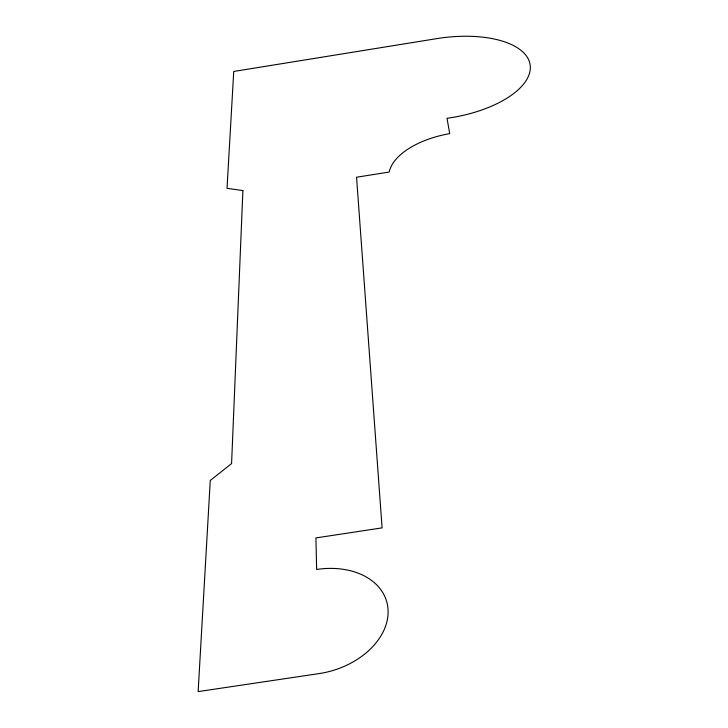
<?xml version="1.0" encoding="UTF-8"?>
<svg xmlns="http://www.w3.org/2000/svg" width="728" height="728" viewBox="0 0 728 728"><rect width="100%" height="100%" fill="white"/><g stroke="black" fill="none" stroke-linecap="round" stroke-linejoin="round"><path stroke-width="1.09" d="M242.897 190.59L231.586 463.554L210.265 480.48L198.143 691.6L319.073 673.6A71.553 51.224 -16.4 0 0 388.106 610.992A71.553 51.224 -16.4 0 0 316.644 569.46L315.916 537.919L382.1 527.873L356.556 177.232L389.189 172.045A69.752 35.399 -8.7 0 1 449.695 133.633L447.019 118.309A87.133 40.167 -8.9 0 0 530.175 65.211A87.133 40.167 -8.9 0 0 436.782 38.63L233.734 71.453L227.027 188.315L242.897 190.59"/></g></svg>
